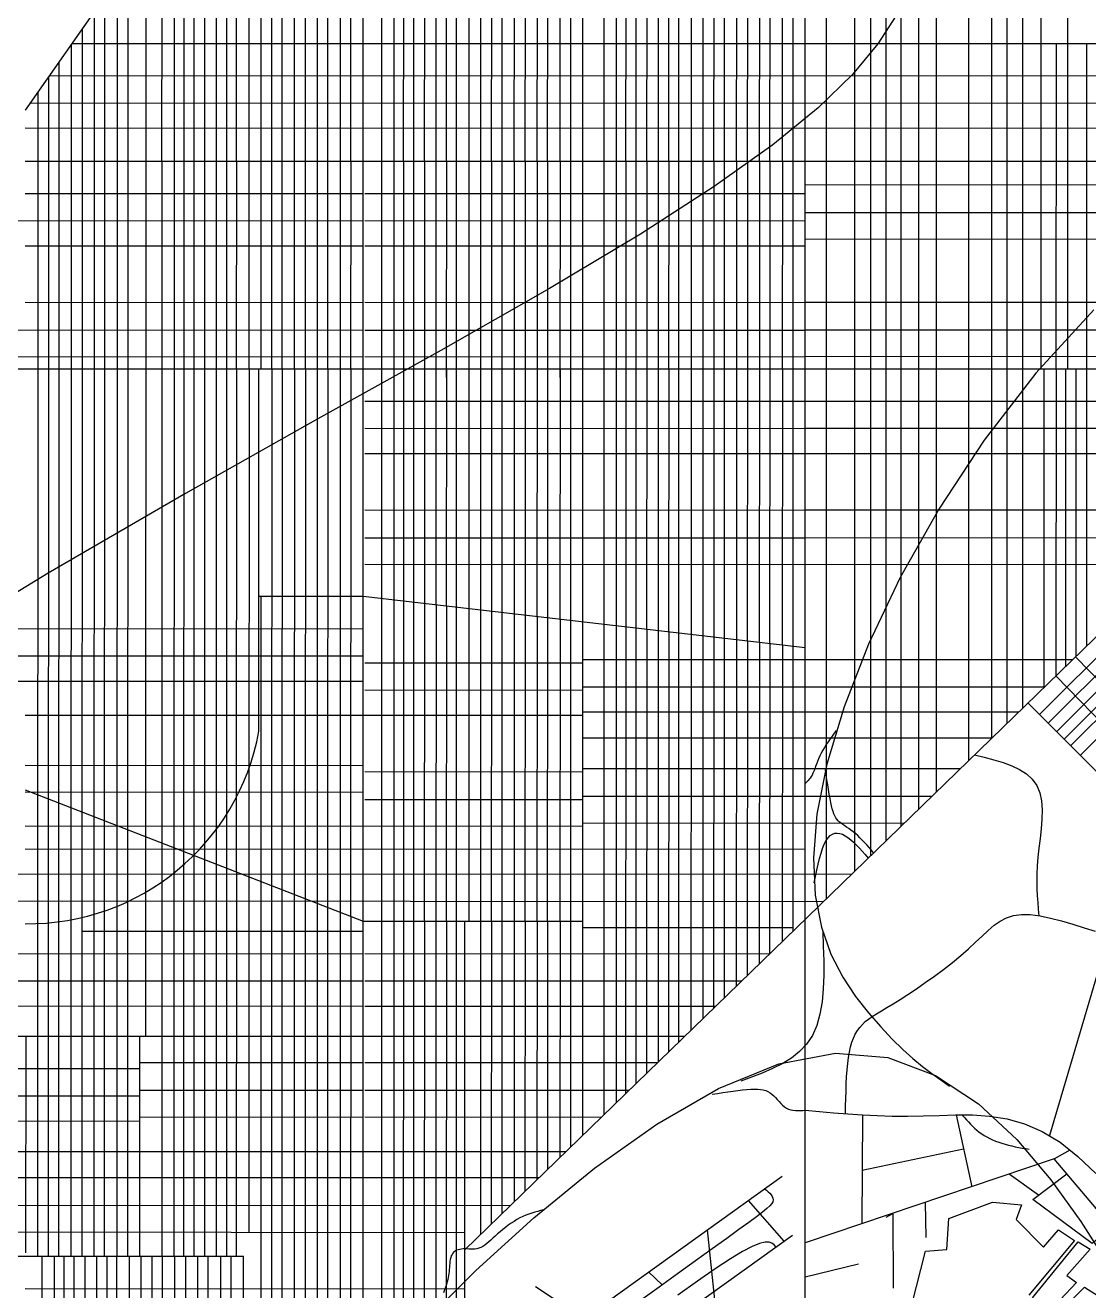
# Model space of a CAD drawing. Extents: x -15455 to 10897, y -24374 to 16165.
# Drawn here: x -4362 to 1944, y -4986 to 2517 of the extents above; entities that cross this region are included whole.
import ezdxf

# ---------------------------------------------------------------- set-up
doc = ezdxf.new("R2010")
doc.units = 0
doc.header["$MEASUREMENT"] = 0
for name, color, linetype in [('AIRPORT', 7, 'CONTINUOUS'), ('COASTLINE', 7, 'CONTINUOUS'), ('HIGHWAY', 7, 'CONTINUOUS'), ('STREETS-SPRAWL-12M', 7, 'CONTINUOUS'), ('STREETS-SPRAWL-20M', 7, 'CONTINUOUS')]:
    doc.layers.add(name, color=color, linetype=linetype)

msp = doc.modelspace()

# ---------------------------------------------------------------- linework, layer by layer
at = {"layer": 'AIRPORT', "color": 251, "linetype": 'CONTINUOUS'}
for p, q in [((-1577.1, -5529), (127.2, -4305.8)), ((22, -4381.2), (32.8, -4390.2)), ((32.8, -4390.2), (43.2, -4399.2)), ((43.2, -4399.2), (52.6, -4408.3)), ((52.6, -4408.3), (60.6, -4417.6)), ((60.6, -4417.6), (66.9, -4427.2)), ((-74.4, -4450.5), (136.1, -4692.7)), ((35.6, -4499.5), (10, -4520.4)), ((53.2, -4483), (35.6, -4499.5)), ((64.1, -4469.6), (53.2, -4483)), ((70, -4458.2), (64.1, -4469.6)), ((66.9, -4427.2), (70.8, -4437.1)), ((72, -4447.4), (70, -4458.2)), ((70.8, -4437.1), (72, -4447.4)), ((-25.1, -4547.2), (-71.3, -4581.1)), ((10, -4520.4), (-25.1, -4547.2)), ((-319, -4626), (-203.8, -5706.2)), ((-129.8, -4623.5), (-202.3, -4675.6)), ((-71.3, -4581.1), (-129.8, -4623.5)), ((-1517, -5879.3), (187.2, -4656.1)), ((-202.3, -4675.6), (-289.3, -4738.2)), ((-51.4, -4724.1), (-108.3, -4753.8)), ((-7.7, -4706.4), (-51.4, -4724.1)), ((25, -4698.5), (-7.7, -4706.4)), ((48.7, -4698.5), (25, -4698.5)), ((65.9, -4704.5), (48.7, -4698.5)), ((78.7, -4714.5), (65.9, -4704.5)), ((89.2, -4726.4), (78.7, -4714.5)), ((-289.3, -4738.2), (-387.8, -4809)), ((-180.7, -4797.4), (-270.1, -4856.1)), ((-108.3, -4753.8), (-180.7, -4797.4)), ((-665.8, -4874.9), (-584.7, -4950.7)), ((-387.8, -4809), (-494, -4885.4)), ((-270.1, -4856.1), (-374.9, -4928.7)), ((-494, -4885.4), (-603.8, -4964.5)), ((-374.9, -4928.7), (-492.9, -5013.2)), ((-1335.7, -4961.2), (183.4, -5961.1)), ((-603.8, -4964.5), (-713.6, -5043.5))]:
    msp.add_line(p, q, dxfattribs=at)
at = {"layer": 'COASTLINE', "color": 7, "linetype": 'CONTINUOUS'}
for points in [[(895.3, -5070.6), (976.6, -4750.8), (1102.4, -4741), (1114.8, -4557.2), (1373.5, -4460.6), (1544.8, -4476.1), (1513.7, -4563.4), (1675.7, -4728.5), (1765.1, -4624.4), (1859.4, -4689.1), (1588.7, -5012.4)], [(1610.2, -5028.5), (1881, -4697.1), (1953.7, -4740.2), (1813.6, -4895.2), (1871.6, -4936.9), (1774.6, -5040.6)], [(1812.3, -5071.6), (1920.1, -4965.2), (2021.1, -5029.9)]]:
    msp.add_lwpolyline(points, dxfattribs=at)
at = {"layer": 'HIGHWAY', "color": 250, "linetype": 'CONTINUOUS'}
for p, q in [((802.1, 2576.5), (694.1, 2406.7)), ((694.1, 2406.7), (544.1, 2226.2)), ((544.1, 2226.2), (340.1, 2029)), ((340.1, 2029), (70.3, 1809.3)), ((70.3, 1809.3), (-277.2, 1561.2)), ((-277.2, 1561.2), (-714.2, 1278.9)), ((-714.2, 1278.9), (-1252.6, 956.5)), ((-1252.6, 956.5), (-1897.4, 590)), ((1974.5, 830.7), (1630.6, 453.9)), ((-1897.4, 590), (-2627, 183)), ((1630.6, 453.9), (1323.9, 56.5)), ((-2627, 183), (-3412.8, -259.1)), ((1323.9, 56.5), (1055.6, -350.8)), ((-3412.8, -259.1), (-4226.3, -731)), ((1055.6, -350.8), (827, -757.1)), ((-4226.3, -731), (-5038.9, -1227.2)), ((827, -757.1), (639.2, -1151.7)), ((639.2, -1151.7), (493.5, -1524.1)), ((493.5, -1524.1), (391.2, -1863.3)), ((410.4, -1714.1), (398.6, -1730.9)), ((422.5, -1697.3), (410.4, -1714.1)), ((434.9, -1680.5), (422.5, -1697.3)), ((447.5, -1663.7), (434.9, -1680.5)), ((357.7, -1798.1), (349.7, -1814.8)), ((366.7, -1781.3), (357.7, -1798.1)), ((376.6, -1764.5), (366.7, -1781.3)), ((387.3, -1747.7), (376.6, -1764.5)), ((398.6, -1730.9), (387.3, -1747.7)), ((330.1, -1863.4), (324.6, -1878.4)), ((336, -1847.7), (330.1, -1863.4)), ((391.2, -1863.3), (332.1, -2161.1)), ((342.5, -1831.4), (336, -1847.7)), ((349.7, -1814.8), (342.5, -1831.4)), ((292.8, -1945.9), (287.1, -1953.3)), ((298.4, -1937.5), (292.8, -1945.9)), ((303.8, -1928.1), (298.4, -1937.5)), ((309.1, -1917.5), (303.8, -1928.1)), ((314.2, -1905.6), (309.1, -1917.5)), ((319.4, -1892.5), (314.2, -1905.6)), ((324.6, -1878.4), (319.4, -1892.5)), ((387.5, -1927), (383, -1896.6)), ((392.1, -1957), (387.5, -1927)), ((269.6, -1972.3), (263.6, -1978.1)), ((275.4, -1966.4), (269.6, -1972.3)), ((281.3, -1960.1), (275.4, -1966.4)), ((287.1, -1953.3), (281.3, -1960.1)), ((396.6, -1986.4), (392.1, -1957)), ((401.2, -2014.7), (396.6, -1986.4)), ((405.7, -2041.7), (401.2, -2014.7)), ((410.2, -2067), (405.7, -2041.7)), ((414.7, -2090.2), (410.2, -2067)), ((419.2, -2111), (414.7, -2090.2)), ((332.1, -2161.1), (311.3, -2418.9)), ((423.6, -2129.3), (419.2, -2111)), ((428.2, -2145.1), (423.6, -2129.3)), ((433, -2158.8), (428.2, -2145.1)), ((438.3, -2170.8), (433, -2158.8)), ((444, -2181.2), (438.3, -2170.8)), ((450.5, -2190.5), (444, -2181.2)), ((457.8, -2199), (450.5, -2190.5)), ((466.1, -2206.9), (457.8, -2199)), ((475.4, -2214.5), (466.1, -2206.9)), ((485.8, -2222.1), (475.4, -2214.5)), ((497, -2229.8), (485.8, -2222.1)), ((508.8, -2237.7), (497, -2229.8)), ((521.3, -2246.1), (508.8, -2237.7)), ((534.2, -2255.1), (521.3, -2246.1)), ((376.3, -2337.9), (387.2, -2316.6)), ((387.2, -2316.6), (398.9, -2299.6)), ((398.9, -2299.6), (411.4, -2286.9)), ((411.4, -2286.9), (424.6, -2278.3)), ((424.6, -2278.3), (438.5, -2273.5)), ((438.5, -2273.5), (453, -2272.2)), ((453, -2272.2), (468.1, -2274.4)), ((468.1, -2274.4), (483.6, -2279.6)), ((483.6, -2279.6), (499.6, -2287.8)), ((499.6, -2287.8), (515.9, -2298.5)), ((515.9, -2298.5), (532.6, -2311.6)), ((532.6, -2311.6), (549.5, -2326.7)), ((547.4, -2264.9), (534.2, -2255.1)), ((560.8, -2275.6), (547.4, -2264.9)), ((574.2, -2287.4), (560.8, -2275.6)), ((587.7, -2300.2), (574.2, -2287.4)), ((601.2, -2313.7), (587.7, -2300.2)), ((614.7, -2328), (601.2, -2313.7)), ((347.8, -2423.5), (356.8, -2392)), ((356.8, -2392), (366.2, -2363.3)), ((366.2, -2363.3), (376.3, -2337.9)), ((549.5, -2326.7), (566.7, -2343.5)), ((566.7, -2343.5), (584, -2361.5)), ((584, -2361.5), (601.5, -2380.6)), ((601.5, -2380.6), (619.1, -2400.3)), ((628.2, -2342.9), (614.7, -2328)), ((619.1, -2400.3), (636.7, -2420.4)), ((641.7, -2358.1), (628.2, -2342.9)), ((655.2, -2373.6), (641.7, -2358.1)), ((668.7, -2389.3), (655.2, -2373.6)), ((311.3, -2418.9), (322.5, -2640.5)), ((331.2, -2492.8), (339.3, -2457.3)), ((339.3, -2457.3), (347.8, -2423.5)), ((315.4, -2566.7), (323.2, -2529.5)), ((323.2, -2529.5), (331.2, -2492.8)), ((322.5, -2640.5), (359.5, -2829.6)), ((359.5, -2829.6), (415.8, -2990.2)), ((366.9, -2855.5), (370.4, -2943.2)), ((370.4, -2943.2), (372.8, -3029.8)), ((415.8, -2990.2), (485.4, -3125.9)), ((372.8, -3029.8), (373.1, -3114.5)), ((373.1, -3114.5), (370.2, -3196.1)), ((485.4, -3125.9), (561.8, -3240.6)), ((370.2, -3196.1), (363.1, -3273.6)), ((363.1, -3273.6), (350.6, -3346.1)), ((561.8, -3240.6), (638.8, -3338.1)), ((350.6, -3346.1), (331.8, -3412.6)), ((638.8, -3338.1), (711.3, -3421.7)), ((331.8, -3412.6), (305.5, -3471.9)), ((711.3, -3421.7), (778.8, -3493.7)), ((271, -3523.5), (229.1, -3568)), ((305.5, -3471.9), (271, -3523.5)), ((778.8, -3493.7), (842, -3555.6)), ((105.9, -3641.5), (443.1, -3577.2)), ((229.1, -3568), (180.8, -3606.5)), ((443.1, -3577.2), (753.3, -3604.1)), ((842, -3555.6), (901.7, -3609)), ((-250.7, -3787), (105.9, -3641.5)), ((69.3, -3669.2), (8.2, -3695.5)), ((127.2, -3639.9), (69.3, -3669.2)), ((180.8, -3606.5), (127.2, -3639.9)), ((753.3, -3604.1), (1035.5, -3710.4)), ((901.7, -3609), (958.6, -3655.8)), ((958.6, -3655.8), (1013.3, -3697.5)), ((-55, -3719.8), (-119.2, -3743.1)), ((8.2, -3695.5), (-55, -3719.8)), ((1013.3, -3697.5), (1066.6, -3735.9)), ((1035.5, -3710.4), (1290.3, -3878.3)), ((1066.6, -3735.9), (1119.3, -3772.6)), ((-617.8, -3997.9), (-250.7, -3787)), ((-289, -3821.2), (-257.3, -3816.2)), ((-257.3, -3816.2), (-225.8, -3811.2)), ((-225.8, -3811.2), (-194.9, -3806.5)), ((-194.9, -3806.5), (-164.9, -3802.2)), ((-164.9, -3802.2), (-136.1, -3798.4)), ((-136.1, -3798.4), (-108.7, -3795.3)), ((-108.7, -3795.3), (-83, -3792.8)), ((-83, -3792.8), (-59.3, -3791.3)), ((-59.3, -3791.3), (-37.9, -3790.7)), ((-37.9, -3790.7), (-18.6, -3791.2)), ((-18.6, -3791.2), (-1.2, -3792.8)), ((-1.2, -3792.8), (14.6, -3795.6)), ((14.6, -3795.6), (29, -3799.7)), ((29, -3799.7), (42.1, -3805.1)), ((42.1, -3805.1), (54.3, -3811.9)), ((54.3, -3811.9), (65.7, -3820.2)), ((65.7, -3820.2), (76.6, -3829.9)), ((76.6, -3829.9), (87.1, -3840.6)), ((87.1, -3840.6), (97.4, -3852)), ((97.4, -3852), (107.7, -3863.6)), ((107.7, -3863.6), (118.1, -3875)), ((118.1, -3875), (128.7, -3885.6)), ((128.7, -3885.6), (139.8, -3895.1)), ((139.8, -3895.1), (151.4, -3903)), ((1290.3, -3878.3), (1518.4, -4090.3)), ((151.4, -3903), (163.8, -3909)), ((163.8, -3909), (176.9, -3913.2)), ((176.9, -3913.2), (190.5, -3915.9)), ((190.5, -3915.9), (204.5, -3917.3)), ((204.5, -3917.3), (219, -3917.7)), ((219, -3917.7), (233.7, -3917.4)), ((233.7, -3917.4), (248.6, -3916.5)), ((248.6, -3916.5), (263.6, -3915.4)), ((1195.9, -3946.4), (1207.3, -3959.4)), ((1207.3, -3959.4), (1218.9, -3972.4)), ((1218.9, -3972.4), (1230.6, -3985.3)), ((-986, -4258.4), (-617.8, -3997.9)), ((1230.6, -3985.3), (1242.6, -3997.9)), ((1242.6, -3997.9), (1255, -4010.3)), ((1255, -4010.3), (1267.8, -4022.3)), ((1267.8, -4022.3), (1281.1, -4033.8)), ((1281.1, -4033.8), (1295, -4044.9)), ((1295, -4044.9), (1309.6, -4055.3)), ((1309.6, -4055.3), (1324.9, -4065.2)), ((1324.9, -4065.2), (1340.8, -4074.5)), ((1340.8, -4074.5), (1357.4, -4083.2)), ((1357.4, -4083.2), (1374.5, -4091.3)), ((1374.5, -4091.3), (1392.3, -4098.8)), ((1392.3, -4098.8), (1410.5, -4105.7)), ((1410.5, -4105.7), (1429.3, -4112)), ((1429.3, -4112), (1448.6, -4117.7)), ((1448.6, -4117.7), (1468.2, -4122.9)), ((1468.2, -4122.9), (1488.3, -4127.6)), ((1518.4, -4090.3), (1720.4, -4328.7)), ((1488.3, -4127.6), (1508.7, -4131.9)), ((1508.7, -4131.9), (1529.3, -4136)), ((1529.3, -4136), (1550, -4139.8)), ((1550, -4139.8), (1571, -4143.4)), ((1571, -4143.4), (1591.9, -4147)), ((-1346.3, -4552.9), (-986, -4258.4)), ((1720.4, -4328.7), (1897, -4575.9)), ((-1689.5, -4865.6), (-1346.3, -4552.9)), ((-1463.9, -4574.9), (-1481.3, -4586.3)), ((-1446.3, -4564.4), (-1463.9, -4574.9)), ((-1428.7, -4554.8), (-1446.3, -4564.4)), ((-1411.1, -4546.3), (-1428.7, -4554.8)), ((-1393.5, -4538.8), (-1411.1, -4546.3)), ((-1376, -4532.1), (-1393.5, -4538.8)), ((-1358.5, -4526.1), (-1376, -4532.1)), ((-1341, -4520.6), (-1358.5, -4526.1)), ((-1323.5, -4515.6), (-1341, -4520.6)), ((-1306.1, -4510.9), (-1323.5, -4515.6)), ((-1288.6, -4506.2), (-1306.1, -4510.9)), ((1897, -4575.9), (2048.8, -4814.3)), ((-1561.5, -4649.1), (-1575.5, -4661.8)), ((-1546.7, -4636.3), (-1561.5, -4649.1)), ((-1531.2, -4623.4), (-1546.7, -4636.3)), ((-1515, -4610.6), (-1531.2, -4623.4)), ((-1498.3, -4598.2), (-1515, -4610.6)), ((-1481.3, -4586.3), (-1498.3, -4598.2)), ((-1648.7, -4723.6), (-1660.2, -4729.7)), ((-1637.1, -4715.9), (-1648.7, -4723.6)), ((-1625.5, -4707), (-1637.1, -4715.9)), ((-1613.7, -4696.9), (-1625.5, -4707)), ((-1601.5, -4685.9), (-1613.7, -4696.9)), ((-1588.8, -4674.1), (-1601.5, -4685.9)), ((-1575.5, -4661.8), (-1588.8, -4674.1)), ((-1841.7, -4801.1), (-1843.6, -4812.8)), ((-1839.1, -4790), (-1841.7, -4801.1)), ((-1835.7, -4779.7), (-1839.1, -4790)), ((-1831.5, -4770.4), (-1835.7, -4779.7)), ((-1826.3, -4762.4), (-1831.5, -4770.4)), ((-1820, -4755.8), (-1826.3, -4762.4)), ((-1812.7, -4750.6), (-1820, -4755.8)), ((-1804.5, -4746.5), (-1812.7, -4750.6)), ((-1795.6, -4743.3), (-1804.5, -4746.5)), ((-1786.1, -4740.9), (-1795.6, -4743.3)), ((-1776.2, -4739.1), (-1786.1, -4740.9)), ((-1766, -4737.6), (-1776.2, -4739.1)), ((-1755.7, -4736.4), (-1766, -4737.6)), ((-1743.6, -4737.8), (-1755.7, -4736.4)), ((-1731.5, -4738.9), (-1743.6, -4737.8)), ((-1719.4, -4739.7), (-1731.5, -4738.9)), ((-1707.4, -4739.8), (-1719.4, -4739.7)), ((-1695.4, -4739.1), (-1707.4, -4739.8)), ((-1683.6, -4737.3), (-1695.4, -4739.1)), ((-1671.8, -4734.3), (-1683.6, -4737.3)), ((-1660.2, -4729.7), (-1671.8, -4734.3)), ((-2006.5, -5180.7), (-1689.5, -4865.6)), ((-1849.2, -4872), (-1850.5, -4883.5)), ((-1848.2, -4860.5), (-1849.2, -4872)), ((-1847.3, -4848.8), (-1848.2, -4860.5)), ((-1846.3, -4836.9), (-1847.3, -4848.8)), ((-1845.1, -4824.8), (-1846.3, -4836.9)), ((-1843.6, -4812.8), (-1845.1, -4824.8)), ((-1864.4, -4948.4), (-1869.6, -4964.2)), ((-1860.1, -4933.7), (-1864.4, -4948.4)), ((-1856.7, -4920.1), (-1860.1, -4933.7)), ((-1854.1, -4907.3), (-1856.7, -4920.1)), ((-1852, -4895.2), (-1854.1, -4907.3)), ((-1850.5, -4883.5), (-1852, -4895.2)), ((-1875.8, -4981.1), (-1882.7, -4998.9)), ((-1869.6, -4964.2), (-1875.8, -4981.1))]:
    msp.add_line(p, q, dxfattribs=at)
at = {"layer": 'STREETS-SPRAWL-12M', "color": 253, "linetype": 'CONTINUOUS'}
for p, q in [((-2432.3, 4773.3), (-2433.1, 1712.5)), ((-2494.3, 4684.6), (-2495.2, 1712.5)), ((-2569.2, 4577.5), (-2570, 1712.5)), ((-2630.5, 4489.9), (-2631.3, 1712.5)), ((-2701.7, 4388.1), (-2702.4, 1712.5)), ((-2766.8, 4294.9), (-2767.6, 1712.5)), ((-2839.9, 4190.4), (-2840.6, 1712.5)), ((-2901.4, 4102.4), (-2902.1, 1712.5)), ((387.7, 4052.9), (387.7, -2662.1)), ((556, 4052.9), (556, -2498.7)), ((649.6, 4052.9), (649.6, -2407.9)), ((741, 4052.9), (741, -2319.1)), ((830.4, 4052.9), (830.4, -2232.4)), ((935.7, 4052.9), (935.7, -2130.2)), ((1039.9, 4052.9), (1039.9, -2029)), ((1231.3, 4052.9), (1231.3, -1843.2)), ((1367.4, 4052.9), (1367.4, -1711.1)), ((1457.8, 4052.9), (1457.8, -1623.3)), ((1551.4, 4052.9), (1551.4, -1532.5)), ((1659.5, 4052.9), (1659.5, 481.1)), ((1818.4, 4052.9), (1818.4, 481.1)), ((-2965.6, 4010.6), (-2966.3, 1712.5)), ((-3035.7, 3910.4), (-3036.3, 1712.5)), ((-3110.3, 3803.7), (-3111, 1712.5)), ((-3168.6, 3720.3), (-3169.2, 1712.5)), ((-2249.3, 3700.6), (-2249.9, 1712.5)), ((-2176.6, 3700.6), (-2177.2, 1712.5)), ((-2119.7, 3700.6), (-2120.3, 1712.5)), ((-2059.5, 3700.6), (-2060, 1712.5)), ((-1995.3, 3700.6), (-1995.9, 1712.5)), ((-1926.6, 3700.6), (-1927.2, 1712.5)), ((-1865.1, 3700.6), (-1865.6, 1712.5)), ((-1806.8, 3700.6), (-1807.4, 1712.5)), ((-1732.2, 3700.6), (-1732.7, 1712.5)), ((-1662.1, 3700.6), (-1662.7, 1712.5)), ((-1598, 3700.6), (-1598.6, 1712.5)), ((-1536.4, 3700.6), (-1537, 1712.5)), ((-1463.4, 3700.6), (-1464, 1712.5)), ((-1398.3, 3700.6), (-1398.9, 1712.5)), ((-1327.1, 3700.6), (-1327.7, 1712.5)), ((-1265.9, 3700.6), (-1266.5, 1712.5)), ((-1191, 3700.6), (-1191.6, 1712.5)), ((-1129, 3700.6), (-1129.6, 1712.5)), ((-930.8, 3700.6), (-931.4, 1712.5)), ((-858.1, 3700.6), (-858.7, 1712.5)), ((-801.2, 3700.6), (-801.8, 1712.5)), ((-741, 3700.6), (-741.5, 1712.5)), ((-676.8, 3700.6), (-677.4, 1712.5)), ((-608.1, 3700.6), (-608.7, 1712.5)), ((-546.6, 3700.6), (-547.1, 1712.5)), ((-488.3, 3700.6), (-488.9, 1712.5)), ((-413.7, 3700.6), (-414.3, 1712.5)), ((-343.6, 3700.6), (-344.2, 1712.5)), ((-279.5, 3700.6), (-280.1, 1712.5)), ((-217.9, 3700.6), (-218.5, 1712.5)), ((-144.9, 3700.6), (-145.5, 1712.5)), ((-79.8, 3700.6), (-80.4, 1712.5)), ((-8.6, 3700.6), (-9.2, 1712.5)), ((52.6, 3700.6), (52, 1712.5)), ((127.5, 3700.6), (126.9, 1712.5)), ((189.5, 3700.6), (188.9, 1712.5)), ((-3230.2, 3632.3), (-3230.7, 1712.5)), ((-3298.9, 3534), (-3299.5, 1712.5)), ((-3363.1, 3442.2), (-3363.6, 1712.5)), ((-3422, 3358), (-3424.4, -4781.6)), ((-3479, 3276.5), (-3481.3, -4781.6)), ((-3553, 3170.6), (-3553.5, 1712.5)), ((-3647.7, -3476.9), (-3645.8, 3038)), ((-3754.7, 2882.3), (-3756.9, -4781.6)), ((-3816.7, 2793.5), (-3819, -4781.6)), ((-3891.6, 2686.4), (-3893.8, -4781.6)), ((-3952.9, 2598.8), (-3955.1, -4781.6)), ((-4024.1, 2497), (-4026.2, -4781.6)), ((-4089.2, 2403.9), (-4091.3, -4781.6)), ((1750.5, 2409.7), (1749.9, 481.1)), ((1931.8, 2409.7), (1931.2, 481.1)), ((-4162.3, 2299.4), (-4164.4, -4781.6)), ((-4223.9, 2211.4), (-4225.9, -4781.6)), ((-4218.1, 2219.6), (2872.2, 2217.5)), ((-4288, 2119.6), (-4290.1, -4781.6)), ((-4331, 2058.2), (2872.2, 2056.1)), ((-4362.1, 1909), (2872.2, 1906.9)), ((-3552.8, 1712.5), (-3553.2, 481.1)), ((-3363, 1712.5), (-3363.4, 481.1)), ((-3298.9, 1712.5), (-3299.2, 481.1)), ((-3230.1, 1712.5), (-3230.5, 481.1)), ((-3168.6, 1712.5), (-3169, 481.1)), ((-3110.3, 1712.5), (-3110.7, 481.1)), ((-3035.7, 1712.5), (-3036.1, 481.1)), ((-2965.7, 1712.5), (-2966, 481.1)), ((-2901.5, 1712.5), (-2901.9, 481.1)), ((-2840, 1712.5), (-2840.4, 481.1)), ((-2766.9, 1712.5), (-2767.3, 481.1)), ((-2701.8, 1712.5), (-2702.2, 481.1)), ((-2630.7, 1712.5), (-2631, 481.1)), ((-2569.4, 1712.5), (-2569.8, 481.1)), ((-2494.6, 1712.5), (-2494.9, 481.1)), ((-2432.5, 1712.5), (-2432.9, 481.1)), ((-2249.3, 1712.5), (-2249.7, 428.3)), ((-2176.6, 1712.5), (-2177, 428.3)), ((-2119.7, 1712.5), (-2120.1, 428.3)), ((-2059.5, 1712.5), (-2059.8, 428.3)), ((-1995.3, 1712.5), (-1995.7, 428.3)), ((-1926.6, 1712.5), (-1927, 428.3)), ((-1865.1, 1712.5), (-1865.4, 428.3)), ((-1806.8, 1712.5), (-1807.2, 428.3)), ((-1732.2, 1712.5), (-1732.5, 428.3)), ((-1662.1, 1712.5), (-1662.5, 428.3)), ((-1598, 1712.5), (-1598.4, 428.3)), ((-1536.4, 1712.5), (-1536.8, 428.3)), ((-1463.4, 1712.5), (-1463.8, 428.3)), ((-1398.3, 1712.5), (-1398.7, 428.3)), ((-1327.1, 1712.5), (-1327.5, 428.3)), ((-1265.9, 1712.5), (-1266.3, 428.3)), ((-1191, 1712.5), (-1191.4, 428.3)), ((-1129, 1712.5), (-1129.4, 428.3)), ((-930.8, 1712.5), (-931.2, 481.1)), ((-858.1, 1712.5), (-858.5, 481.1)), ((-801.2, 1712.5), (-801.5, 481.1)), ((-741, 1712.5), (-741.3, 481.1)), ((-676.8, 1712.5), (-677.2, 481.1)), ((-608.1, 1712.5), (-608.4, 481.1)), ((-546.6, 1712.5), (-546.9, 481.1)), ((-488.3, 1712.5), (-488.7, 481.1)), ((-413.7, 1712.5), (-414, 481.1)), ((-343.6, 1712.5), (-344, 481.1)), ((-279.5, 1712.5), (-279.8, 481.1)), ((-217.9, 1712.5), (-218.3, 481.1)), ((-144.9, 1712.5), (-145.3, 481.1)), ((-79.8, 1712.5), (-80.1, 481.1)), ((-8.6, 1712.5), (-9, 481.1)), ((52.6, 1712.5), (52.3, 481.1)), ((127.5, 1712.5), (127.1, 481.1)), ((189.5, 1712.5), (189.2, 481.1)), ((-4362.1, 1520.9), (-2358.4, 1520.3)), ((-2348, 1520.7), (-1054.9, 1520.3)), ((-1054.9, 1520.7), (263.6, 1520.3)), ((263.6, 1572.7), (2872.2, 1571.9)), ((-5684.5, 1359.9), (-2358.4, 1358.9)), ((-2348, 1359.3), (-1054.9, 1358.9)), ((-1054.9, 1359.3), (263.6, 1358.9)), ((263.6, 1408.2), (2872.2, 1407.4)), ((-4362.1, 1210.3), (-2358.4, 1209.7)), ((-2348, 1210.1), (-1054.9, 1209.7)), ((-1054.9, 1210.1), (263.6, 1209.7)), ((263.6, 1251.2), (2872.2, 1248.5)), ((-4362.1, 875.3), (-2358.4, 874.7)), ((-2348, 875.1), (-1054.9, 874.7)), ((-1054.9, 875.1), (263.6, 874.7)), ((263.6, 875.9), (4236.6, 874.7)), ((-6947.2, 711.6), (-2358.4, 710.3)), ((-2348, 710.6), (-1054.9, 710.3)), ((-1054.9, 710.6), (263.6, 710.3)), ((263.6, 711.4), (4236.6, 710.3)), ((-6947.2, 556.1), (-2358.4, 551.4)), ((-2348, 552.7), (-1054.9, 551.4)), ((-1054.9, 552.7), (263.6, 551.4)), ((263.6, 555.4), (4236.6, 551.4)), ((-3552.5, 481.1), (-3553.3, -2330.1)), ((-3362.6, 481.1), (-3363.5, -2404)), ((-3298.5, 481.1), (-3299.3, -2429)), ((-3229.7, 481.1), (-3230.6, -2455.8)), ((-3168.2, 481.1), (-3169.1, -2479.7)), ((-3110, 481.1), (-3110.8, -2502.4)), ((-3035.3, 481.1), (-3036.2, -2531.5)), ((-2901.1, 481.1), (-2902, -2583.7)), ((-2839.6, 481.1), (-2840.5, -2607.7)), ((-2766.6, 481.1), (-2767.5, -2636.1)), ((-2701.4, 481.1), (-2702.4, -2661.5)), ((-2630.3, 481.1), (-2631.2, -2689.2)), ((-2569, 481.1), (-2570, -2713.1)), ((-2494.2, 481.1), (-2495.1, -2742.2)), ((-2432.1, 481.1), (-2433.1, -2766.4)), ((-2249.3, 481.1), (-2249.7, -881.1)), ((-2176.6, 481.1), (-2177, -889.5)), ((-2119.7, 481.1), (-2120.1, -896.1)), ((-2059.5, 481.1), (-2059.9, -903.1)), ((-1995.3, 481.1), (-1995.7, -910.5)), ((-1926.6, 481.1), (-1927, -918.4)), ((-1865.1, 481.1), (-1865.5, -925.5)), ((-1806.8, 481.1), (-1807.2, -932.3)), ((-1732.2, 481.1), (-1732.6, -940.9)), ((-1662.1, 481.1), (-1662.5, -949)), ((-1598, 481.1), (-1598.4, -956.4)), ((-1536.4, 481.1), (-1536.9, -963.5)), ((-1463.4, 481.1), (-1463.8, -972)), ((-1398.3, 481.1), (-1398.7, -979.5)), ((-1327.1, 481.1), (-1327.6, -987.7)), ((-1265.9, 481.1), (-1266.3, -994.8)), ((-1191, 481.1), (-1191.5, -1003.5)), ((-1129, 481.1), (-1129.4, -1010.6)), ((-930.8, 481.1), (-931.2, -1033.6)), ((-858.1, 481.1), (-858.6, -1042)), ((-801.2, 481.1), (-801.6, -1048.5)), ((-741, 481.1), (-741.4, -1055.5)), ((-676.8, 481.1), (-677.3, -1062.9)), ((-608.1, 481.1), (-608.5, -1070.9)), ((-546.6, 481.1), (-547, -1078)), ((-488.3, 481.1), (-488.8, -1084.7)), ((-413.7, 481.1), (-414.1, -1093.4)), ((-343.6, 481.1), (-344.1, -1101.5)), ((-279.5, 481.1), (-279.9, -1108.9)), ((-217.9, 481.1), (-218.4, -1116)), ((-144.9, 481.1), (-145.4, -1124.4)), ((-79.8, 481.1), (-80.3, -1132)), ((-8.6, 481.1), (-9.1, -1140.2)), ((52.6, 481.1), (52.1, -1147.3)), ((127.5, 481.1), (127, -1155.9)), ((189.5, 481.1), (189, -1163.1)), ((1677.8, 481.1), (1677.2, -1410.3)), ((1750.5, 481.1), (1749.9, -1339.8)), ((1807.4, 481.1), (1806.9, -1284.5)), ((1867.6, 481.1), (1867.1, -1226)), ((1931.8, 481.1), (1931.3, -1163.7)), ((-2348, 289.3), (-1054.9, 288.9)), ((-1054.9, 289.3), (263.6, 288.9)), ((263.6, 289.7), (4236.6, 288.5)), ((-2348, 127.9), (-1054.9, 127.5)), ((-1054.9, 127.9), (263.6, 127.5)), ((263.6, 128.3), (4236.6, 127.1)), ((-2348, -21.3), (-1054.9, -21.7)), ((-1054.9, -21.3), (263.6, -21.7)), ((263.6, -20.9), (4236.6, -22.1)), ((2925, -297.7), (1652.9, -1570)), ((-2348, -356.3), (-1054.9, -356.7)), ((-1054.9, -356.3), (263.6, -356.7)), ((263.6, -355.9), (2762.7, -356.6)), ((2979.4, -346.5), (1704.5, -1621.6)), ((3031.6, -393.4), (1754, -1671.1)), ((3078.1, -435.1), (1798.1, -1715.1)), ((-2348, -520.7), (-1054.9, -521.1)), ((-1054.9, -520.7), (263.6, -521.1)), ((263.6, -520.4), (2593.4, -521)), ((3119.3, -472.1), (1837.2, -1754.3)), ((3179.7, -526.2), (1894.5, -1811.5)), ((-2348, -678.7), (-1054.9, -680)), ((-1054.9, -678.7), (263.6, -680)), ((263.6, -677.4), (2430, -679.6)), ((-2965.7, -868.5), (-2966.2, -2558.7)), ((-2358.4, -868.5), (263.6, -1171.7)), ((-2249.2, -881.2), (-2249.8, -2795.5)), ((-2176.6, -889.6), (-2177.1, -2795.5)), ((-2119.6, -896.2), (-2120.2, -2795.5)), ((-2059.4, -903.1), (-2060, -2795.5)), ((-1995.3, -910.5), (-1995.8, -2795.5)), ((-1926.5, -918.5), (-1927.1, -2795.5)), ((-1865, -925.6), (-1865.6, -2795.5)), ((-1806.8, -932.3), (-1807.3, -2795.5)), ((-1732.1, -941), (-1732.7, -2795.5)), ((-1662.1, -949.1), (-1662.6, -2795.5)), ((-1597.9, -956.5), (-1598.5, -2795.5)), ((-1536.4, -963.6), (-1537, -2795.5)), ((-1463.4, -972), (-1463.9, -2795.5)), ((-1398.3, -979.6), (-1398.8, -2795.5)), ((-1327.1, -987.8), (-1327.6, -2795.5)), ((-1265.9, -994.9), (-1266.4, -2795.5)), ((-1191, -1003.5), (-1191.5, -2795.5)), ((-1129, -1010.7), (-1129.5, -2795.5)), ((-930.8, -1033.6), (-931.6, -3942.8)), ((-858.1, -1042), (-859, -3872.3)), ((-801.2, -1048.6), (-802, -3817)), ((-7789, -1059.1), (-2358.4, -1060.7)), ((-741, -1055.6), (-741.8, -3758.5)), ((-676.8, -1063), (-677.6, -3696.2)), ((-608.1, -1070.9), (-608.8, -3629.5)), ((-546.6, -1078), (-547.3, -3569.7)), ((-488.3, -1084.8), (-489, -3513.1)), ((-413.7, -1093.4), (-414.4, -3440.7)), ((-343.6, -1101.5), (-344.3, -3372.7)), ((-279.5, -1108.9), (-280.1, -3310.4)), ((-218, -1116), (-218.6, -3250.6)), ((-144.9, -1124.5), (-145.5, -3179.7)), ((-79.8, -1132), (-80.4, -3116.5)), ((-8.7, -1140.2), (-9.2, -3047.4)), ((52.6, -1147.3), (52, -2987.9)), ((127.4, -1156), (126.9, -2915.2)), ((189.5, -1163.2), (189, -2855)), ((-7857.7, -1220.5), (-2358.4, -1222.1)), ((-2348, -1262.5), (-1054.9, -1262.9)), ((-1054.9, -1242.9), (1848.9, -1243.7)), ((1867.1, -1228.6), (3074.5, -2472.3)), ((1749.9, -1339.8), (2960.2, -2586.6)), ((-7921.3, -1369.7), (-2358.4, -1371.3)), ((-2348, -1423.9), (-1054.9, -1424.3)), ((-1054.9, -1404.3), (1682.7, -1405.1)), ((-4362.1, -1572.5), (-1054.9, -1573.5)), ((-1054.9, -1553.5), (1529, -1554.3)), ((-1054.9, -1706.7), (1371.2, -1707.4)), ((-4362.1, -1870.2), (-2358.4, -1870.8)), ((1266.6, -1808.9), (1324.7, -1823)), ((1324.7, -1823), (1381.7, -1837.8)), ((1381.7, -1837.8), (1436.4, -1854.3)), ((1436.4, -1854.3), (1487.7, -1873.2)), ((1487.7, -1873.2), (1534.4, -1895.5)), ((-2348, -1908.1), (-1054.9, -1908.5)), ((-1054.9, -1888.5), (1184, -1889.1)), ((1534.4, -1895.5), (1575.5, -1921.9)), ((1575.5, -1921.9), (1609.8, -1953.1)), ((-4362.1, -2015.1), (-2358.4, -2795.5)), ((1609.8, -1953.1), (1636.1, -1990.2)), ((1636.1, -1990.2), (1653.8, -2033.5)), ((-4362.1, -2027.6), (-2358.4, -2029.7)), ((-2348, -2072.6), (-1054.9, -2072.9)), ((-1054.9, -2052.9), (1014.6, -2053.5)), ((1653.8, -2033.5), (1663.8, -2082.1)), ((1663.8, -2082.1), (1667.6, -2134.8)), ((1667.6, -2134.8), (1666.6, -2190.2)), ((-4362.1, -2228.5), (-1054.9, -2231.8)), ((-1054.9, -2210.9), (850.5, -2212.8)), ((1662.2, -2247.3), (1655.7, -2304.6)), ((1666.6, -2190.2), (1662.2, -2247.3)), ((2266.8, -2183.8), (1712.4, -4065.1)), ((1655.7, -2304.6), (1648.7, -2361)), ((263.6, -2370), (-4362.1, -2368.6)), ((-3552.7, -2330.3), (-3553.4, -4781.6)), ((1648.7, -2361), (1642.6, -2415.2)), ((-3362.9, -2404.2), (-3363.6, -4781.6)), ((-3298.8, -2429.2), (-3299.5, -4781.6)), ((-3230, -2456), (-3230.7, -4781.6)), ((1638.4, -2466.1), (1636.2, -2514.1)), ((1642.6, -2415.2), (1638.4, -2466.1)), ((-5655.3, -2514.1), (538.3, -2515.9)), ((-3168.5, -2479.9), (-3169.2, -4781.6)), ((-3110.3, -2502.6), (-3110.9, -4781.6)), ((-3035.6, -2531.7), (-3036.3, -4638.7)), ((1636.2, -2514.1), (1635.7, -2559.4)), ((-2965.6, -2559), (-2966.8, -6752)), ((-2901.5, -2583.9), (-2902.7, -6752)), ((-2839.9, -2607.9), (-2841.2, -6752)), ((1635.7, -2559.4), (1636.6, -2602.6)), ((1636.6, -2602.6), (1638.7, -2644)), ((-5655.3, -2672.1), (371.1, -2678.2)), ((-2766.9, -2636.4), (-2768.1, -6752)), ((-2701.8, -2661.7), (-2703, -6752)), ((-2630.6, -2689.4), (-2631.8, -6752)), ((1638.7, -2644), (1641.6, -2684.2)), ((1641.6, -2684.2), (1645.1, -2723.4)), ((-2569.4, -2713.3), (-2570.6, -6752)), ((-2494.6, -2742.4), (-2495.7, -6752)), ((-2432.5, -2766.6), (-2433.7, -6752)), ((1418.6, -2794), (1456.6, -2774.2)), ((1456.6, -2774.2), (1498.2, -2760.7)), ((1498.2, -2760.7), (1544.9, -2754.4)), ((1544.9, -2754.4), (1597.7, -2755.6)), ((1597.7, -2755.6), (1655.7, -2763.5)), ((1645.1, -2723.4), (1648.8, -2762.3)), ((1655.7, -2763.5), (1717.9, -2776.6)), ((-2249.3, -2795.5), (-2250.3, -6065.8)), ((-2176.6, -2795.5), (-2177.6, -6065.8)), ((-2119.7, -2795.5), (-2120.6, -6065.8)), ((-2059.5, -2795.5), (-2060.4, -6065.8)), ((-1995.3, -2795.5), (-1996.3, -6065.8)), ((-1926.6, -2795.5), (-1927.5, -6065.8)), ((-1865.1, -2795.5), (-1866, -6065.8)), ((-1806.8, -2795.5), (-1807.7, -6065.8)), ((-1662.1, -2795.5), (-1662.7, -4652.4)), ((-1598, -2795.5), (-1598.5, -4590.2)), ((-1536.4, -2795.5), (-1537, -4530.4)), ((-1463.4, -2795.5), (-1463.9, -4459.5)), ((-1398.3, -2795.5), (-1398.8, -4396.3)), ((-1327.1, -2795.5), (-1327.6, -4327.2)), ((-1265.9, -2795.5), (-1266.3, -4267.7)), ((-1191, -2795.5), (-1191.4, -4195)), ((-1129, -2795.5), (-1129.4, -4134.8)), ((-1054.9, -2832.6), (189, -2832.6)), ((1311.8, -2882.9), (1347.7, -2849.1)), ((1347.7, -2849.1), (1382.8, -2819.2)), ((1382.8, -2819.2), (1418.6, -2794)), ((1717.9, -2776.6), (1782.9, -2793.5)), ((1782.9, -2793.5), (1849.4, -2812.9)), ((1849.4, -2812.9), (1916.4, -2833.5)), ((1916.4, -2833.5), (1982.5, -2853.9)), ((-2358.4, -2855.7), (-4025.7, -2855.7)), ((1232.1, -2958.5), (1273.8, -2919.6)), ((1273.8, -2919.6), (1311.8, -2882.9)), ((-6947.2, -2986.3), (-2358.4, -2987.6)), ((-2348, -2987.2), (52, -2987.9)), ((1135.7, -3039.6), (1185.8, -2998.7)), ((1185.8, -2998.7), (1232.1, -2958.5)), ((1083, -3080.4), (1135.7, -3039.6)), ((-6947.2, -3147.7), (-2358.4, -3149)), ((-2348, -3148.6), (-114.2, -3149.3)), ((975, -3159), (1029, -3120.5)), ((1029, -3120.5), (1083, -3080.4)), ((872.2, -3229), (922.3, -3195.4)), ((922.3, -3195.4), (975, -3159)), ((-6947.2, -3296.9), (-2358.4, -3298.2)), ((-2348, -3297.9), (-267.9, -3298.5)), ((747.5, -3307), (784.4, -3284.7)), ((784.4, -3284.7), (825.9, -3258.9)), ((825.9, -3258.9), (872.2, -3229)), ((619.2, -3390.5), (638.8, -3375.1)), ((638.8, -3375.1), (661, -3359.8)), ((661, -3359.8), (686.3, -3343.9)), ((686.3, -3343.9), (715, -3326.5)), ((715, -3326.5), (747.5, -3307)), ((560.1, -3464.7), (572.3, -3443.6)), ((572.3, -3443.6), (586.2, -3424.3)), ((586.2, -3424.3), (601.8, -3406.7)), ((601.8, -3406.7), (619.2, -3390.5)), ((-4359.7, -3476.9), (-4360.1, -4761.1)), ((-3682.4, -3476.9), (-451.7, -3476.9)), ((532, -3540.7), (540, -3513.1)), ((540, -3513.1), (549.3, -3487.8)), ((549.3, -3487.8), (560.1, -3464.7)), ((519.7, -3603.5), (525.2, -3570.8)), ((525.2, -3570.8), (532, -3540.7)), ((-4975.6, -3668.7), (-3682.4, -3669.1)), ((-3682.4, -3632.8), (-2358.4, -3633.2)), ((-2348, -3632.8), (-612.8, -3633.4)), ((511.5, -3676.8), (515.1, -3638.9)), ((515.1, -3638.9), (519.7, -3603.5)), ((506.6, -3758.6), (508.7, -3716.8)), ((508.7, -3716.8), (511.5, -3676.8)), ((-3682.4, -3797.3), (-2358.4, -3797.7)), ((-2348, -3797.3), (-782.2, -3797.7)), ((503.8, -3845.9), (505, -3801.7)), ((505, -3801.7), (506.6, -3758.6)), ((-4975.6, -3830.1), (-3682.4, -3830.5)), ((502, -3936.1), (502.8, -3890.8)), ((502.8, -3890.8), (503.8, -3845.9)), ((-3682.4, -3955.2), (-2358.4, -3956.6)), ((-2348, -3955.2), (-945.9, -3956.7)), ((601.9, -3942.9), (599.1, -4589.3)), ((1158, -3943), (1251.2, -4369.2)), ((-4975.6, -3979.3), (-3682.4, -3979.7)), ((-8069.1, -4158.7), (-1156.2, -4160.8)), ((600.5, -4270.5), (1202, -4144)), ((1739.8, -4204.3), (263.6, -4702.5)), ((-4975.6, -4314.3), (-1315.5, -4315.4)), ((1646.6, -4418.8), (1472.8, -4294.4)), ((-4975.6, -4478.8), (-1484.8, -4479.8)), ((973.7, -4462.9), (978.5, -4670.5)), ((742.9, -4549.5), (782.5, -4527.4)), ((782.5, -4527.4), (785.5, -4971.5)), ((-4975.6, -4636.7), (-1755.7, -4640)), ((-4263.4, -4781.6), (-4263.7, -6065.8)), ((-4190.7, -4781.6), (-4191.1, -6065.8)), ((-4133.8, -4781.6), (-4134.1, -6065.8)), ((-4073.5, -4781.6), (-4073.9, -6065.8)), ((-4009.4, -4781.6), (-4009.8, -6065.8)), ((-3940.7, -4781.6), (-3941, -6065.8)), ((-3879.1, -4781.6), (-3879.5, -6065.8)), ((-3820.9, -4781.6), (-3821.2, -6065.8)), ((-3746.2, -4781.6), (-3746.6, -6065.8)), ((-3676.2, -4781.6), (-3676.6, -6065.8)), ((-3612.1, -4781.6), (-3612.4, -6065.8)), ((-3550.5, -4781.6), (-3550.9, -6065.8)), ((-3477.5, -4781.6), (-3477.8, -6065.8)), ((-3412.4, -4781.6), (-3412.7, -6065.8)), ((-3341.2, -4781.6), (-3341.6, -6065.8)), ((-3280, -4781.6), (-3280.3, -6065.8)), ((-3205.1, -4781.6), (-3205.5, -6065.8)), ((-3143.1, -4781.6), (-3143.4, -6065.8)), ((263.6, -4902.8), (579.4, -4827.5)), ((-4362.1, -4973.4), (-1755.7, -4974.1))]:
    msp.add_line(p, q, dxfattribs=at)
for points in [[(2390.5, -4766.1), (2284.9, -4849), (1739.8, -4204.3), (1834.1, -4150.1)], [(2083.7, -4611), (1964.7, -4706.8), (1611.9, -4445.1), (1813.9, -4292)]]:
    msp.add_lwpolyline(points, dxfattribs=at)
at = {"layer": 'STREETS-SPRAWL-20M', "color": 252, "linetype": 'CONTINUOUS'}
for p, q in [((-1054.9, -4062.4), (-1054.9, 6121.6)), ((263.6, -6065.8), (263.6, 6105)), ((-2009.2, 5378.3), (-4362.1, 2013.7)), ((-2358.4, -7328), (-2358.4, 4878.9)), ((-4085.2, 2409.7), (2872.2, 2409.7)), ((-4362.1, 1712.5), (10064.5, 1712.5)), ((-6947.2, 481.1), (2872.2, 481.1)), ((-2976.7, -1668.7), (-2976.7, 481.1)), ((-1755.7, -4742.7), (2872.2, -250.3)), ((-2976.7, -868.5), (-2358.4, -868.5)), ((1583.9, -1501), (3563.6, -3480.5)), ((-2358.4, -2795.5), (-1054.9, -2795.5)), ((-1755.7, -6065.8), (-1755.7, -2795.5)), ((-6947.2, -3476.9), (-3682.4, -3476.9)), ((-3682.4, -4781.6), (-3682.4, -3476.9)), ((263.6, -3915.4), (347.4, -3923.1)), ((347.4, -3923.1), (431.6, -3930.4)), ((431.6, -3930.4), (516.4, -3937.2)), ((516.4, -3937.2), (602.1, -3942.9)), ((602.1, -3942.9), (689.2, -3947.3)), ((689.2, -3947.3), (778, -3950.1)), ((778, -3950.1), (868.7, -3951)), ((868.7, -3951), (961.8, -3949.5)), ((961.8, -3949.5), (1057.3, -3946.1)), ((1057.3, -3946.1), (1155.2, -3943)), ((1155.2, -3943), (1255.2, -3943.5)), ((1255.2, -3943.5), (1356.8, -3950.5)), ((1356.8, -3950.5), (1459.9, -3967.2)), ((1459.9, -3967.2), (1564.2, -3996.5)), ((1564.2, -3996.5), (1669.2, -4041.5)), ((1669.2, -4041.5), (1774.8, -4105.2)), ((1774.8, -4105.2), (1880.5, -4189.5)), ((1880.5, -4189.5), (1985.9, -4290.7)), ((-6947.2, -4781.6), (-3068.9, -4781.6)), ((-3068.9, -7311.9), (-3068.9, -4781.6))]:
    msp.add_line(p, q, dxfattribs=at)
msp.add_arc((-4345.2, -1419), 1391.1, 269.30477, 349.66006, dxfattribs=at)

doc.saveas('drawing.dxf')
